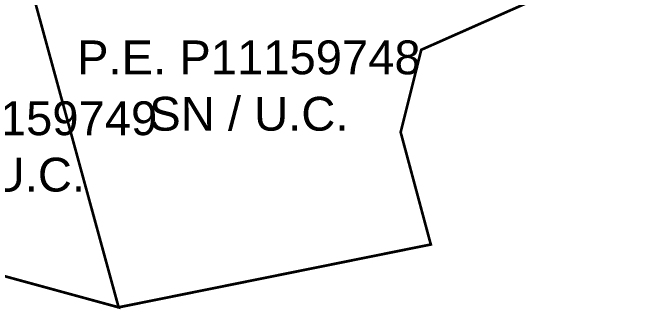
# Model space of a CAD drawing. Header units: metres. Extents: x 561401 to 594056, y 8460144 to 8508504.
# Drawn here: x 572768.64 to 572815.76, y 8479668.06 to 8479689.98 of the extents above; entities that cross this region are included whole.
import ezdxf

# ---------------------------------------------------------------- set-up
doc = ezdxf.new("R2010")
doc.units = ezdxf.units.M
for name, color, linetype in [('1.2. AFECTADOS BASE GRAFICA SUNARP', 150, 'Continuous'), ('1.2. BASE GRAFICA SUNARP', 150, 'Continuous'), ('1.3 ETIQUETA P.E. Y U.C.', 1, 'Continuous')]:
    doc.layers.add(name, color=color, linetype=linetype)
doc.styles.add('Arial', font='arial.ttf', dxfattribs={"height": 1})

msp = doc.modelspace()

# ---------------------------------------------------------------- linework, layer by layer
at = {"layer": '1.2. AFECTADOS BASE GRAFICA SUNARP', "color": 64, "linetype": 'Continuous', "lineweight": -3, "const_width": 0.2}
msp.add_lwpolyline([(572817.454, 8479705.558), (572815.347, 8479702.242), (572806.597, 8479690.649), (572798.881, 8479687.236), (572797.358, 8479681.147), (572799.588, 8479672.85), (572776.481, 8479668.207), (572764.387, 8479671.505), (572756.92, 8479674.961), (572752.33, 8479674.867), (572742.01, 8479676.576), (572749.658, 8479685.822), (572754.242, 8479689.771), (572754.242, 8479689.771), (572755.443, 8479688.431), (572757.759, 8479688.832), (572756.605, 8479690.148), (572755.759, 8479691.135), (572768.227, 8479702.395), (572773.346, 8479706.561), (572780.893, 8479712.734), (572797.161, 8479727.47), (572801.534, 8479731.047), (572822.506, 8479749.974)], dxfattribs=at)
at = {"layer": '1.2. BASE GRAFICA SUNARP', "color": 64, "linetype": 'Continuous', "lineweight": -3, "const_width": 0.2}
for points in [[(572776.481, 8479668.207), (572799.588, 8479672.85), (572797.358, 8479681.147), (572798.881, 8479687.236), (572806.597, 8479690.649), (572815.347, 8479702.242), (572802.918, 8479700.908), (572793.465, 8479699.55), (572783.587, 8479697.216), (572778.144, 8479696.428), (572775.743, 8479695.569), (572770.672, 8479693.193), (572769.703, 8479692.946), (572776.481, 8479668.207)], [(572776.481, 8479668.207), (572769.703, 8479692.946), (572761.24, 8479690.929), (572756.605, 8479690.148), (572757.759, 8479688.832), (572755.443, 8479688.431), (572757.005, 8479686.609), (572759.464, 8479683.646), (572756.92, 8479674.961), (572764.387, 8479671.505), (572776.481, 8479668.207)]]:
    msp.add_lwpolyline(points, close=True, dxfattribs=at)

# ---------------------------------------------------------------- texts
at = {"layer": '1.3 ETIQUETA P.E. Y U.C.', "color": 1, "char_height": 2.5, "attachment_point": 5, "style": 'Arial'}
for s, insert in [('P.E. P11159748\\PSN / U.C.', (572786.122, 8479684.577)), ('P.E. P11159749\\PSN / U.C.', (572766.622, 8479680.077))]:
    msp.add_mtext(s, dxfattribs=dict(at, insert=insert))

doc.saveas('drawing.dxf')
